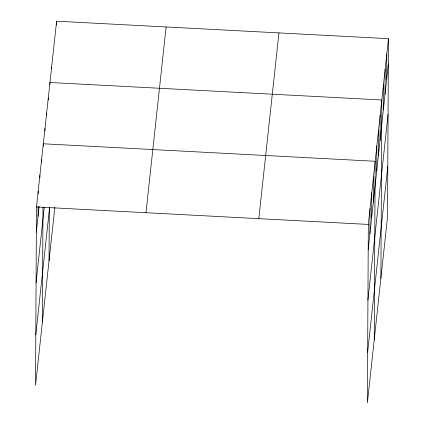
<?xml version="1.0" encoding="UTF-8"?>
<svg xmlns="http://www.w3.org/2000/svg" width="424" height="424" viewBox="0 0 424 424"><rect width="100%" height="100%" fill="white"/><g stroke="black" fill="none" stroke-linecap="round" stroke-linejoin="round"><path stroke-width="0.64" d="M388.464 38.679L368.329 224.423L367.391 402.8L387.531 217.056L388.464 38.679L56.609 21.2L36.469 206.944L35.537 385.321L54.844 207.241M38.049 216.341L38.102 206.652M38.171 193.742L38.181 191.155M39.883 177.953L39.893 175.366M41.594 162.164L41.605 159.578M42.384 322.166L42.983 207.214M43.301 146.375L43.317 143.789L375.171 161.268L374.238 339.645M44.965 131.048L44.976 128.467M46.629 115.079L46.64 113.144M48.288 99.757L48.299 97.822M49.03 260.871L49.306 207.744M49.953 84.434L49.963 82.495L381.817 99.974L380.885 278.351M51.617 68.465L51.622 67.172M56.588 25.074L56.604 21.847M369.908 233.82L370.041 208.635M371.62 218.031L371.753 192.846M373.332 202.243L373.464 177.057M376.703 171.126L376.835 145.946M378.362 155.804L378.494 130.624M380.026 140.482L380.158 115.296M383.349 109.832L383.481 84.652M385.008 94.51L385.14 69.329M386.672 79.187L386.805 54.002M36.337 232.129L39.119 206.472M36.072 282.681L44.234 207.394M35.801 334.769L49.571 207.765M145.983 212.716L166.118 26.966M258.815 218.657L278.95 32.913M368.196 249.603L388.331 63.86M367.931 300.16L388.066 114.416M367.656 352.249L387.796 166.499M36.469 206.944L368.329 224.423"/></g></svg>
